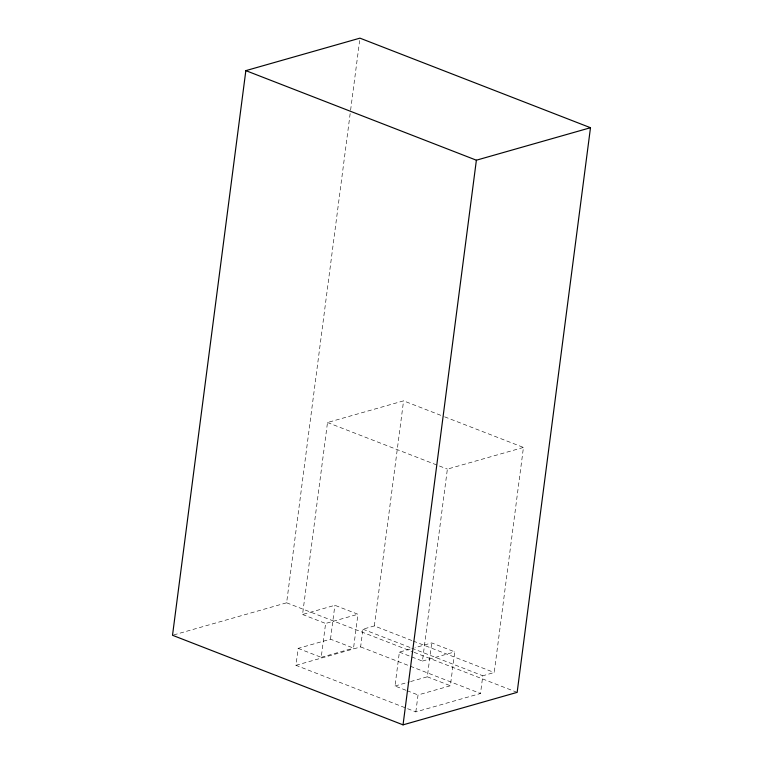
<?xml version="1.0" encoding="UTF-8"?>
<svg xmlns="http://www.w3.org/2000/svg" width="763" height="763" viewBox="0 0 763 763"><rect width="100%" height="100%" fill="white"/><g stroke="black" fill="none" stroke-linecap="round" stroke-linejoin="round"><path stroke-width="0.57" stroke-dasharray="3.81 2.86" d="M173.649 634.959L286.621 602.799L350.446 111.388M350.599 110.206L359.65 40.515M444.638 416.827L523.447 447.442L494.214 672.518L482.807 675.76L480.499 693.491L415.835 711.898L295.958 665.317L298.161 648.378L330.493 639.175L353.546 648.13L357.942 614.253L334.89 605.297L302.558 614.501L327.499 422.521L403.57 400.861L443.522 416.388M298.161 648.378L321.213 657.334L325.61 623.457L357.942 614.253M330.493 639.175L334.89 605.297M295.958 665.317L360.622 646.91L362.921 629.189L374.337 625.937L412.077 640.605M374.337 625.937L403.57 400.861M405.964 690.267L394.986 686.004L399.383 652.117L410.532 648.951M415.835 711.898L418.038 694.959L450.37 685.756L454.767 651.869L431.715 642.913L414.996 647.682M399.383 652.117L422.435 661.082L447.376 469.102L523.447 447.442M410.589 681.559L427.318 676.8L431.715 642.913M321.213 657.334L353.546 648.13M422.435 661.082L454.767 651.869M394.986 686.004L409.483 681.874M327.499 422.521L447.376 469.102M413.184 641.034L494.214 672.518M362.921 629.189L410.656 647.73M411.762 648.159L482.807 675.76M286.621 602.799L412.974 651.888M414.08 652.317L517.152 692.365M302.558 614.501L325.61 623.457M360.622 646.91L480.499 693.491M427.318 676.8L450.37 685.756M407.06 690.687L418.038 694.959"/><path stroke-width="1.14" d="M245.848 70.635L172.514 635.283L403.045 724.85L517.152 692.365L590.486 127.717L359.955 38.15L245.848 70.635L476.379 160.201L590.486 127.717M403.045 724.85L476.379 160.201"/></g></svg>
